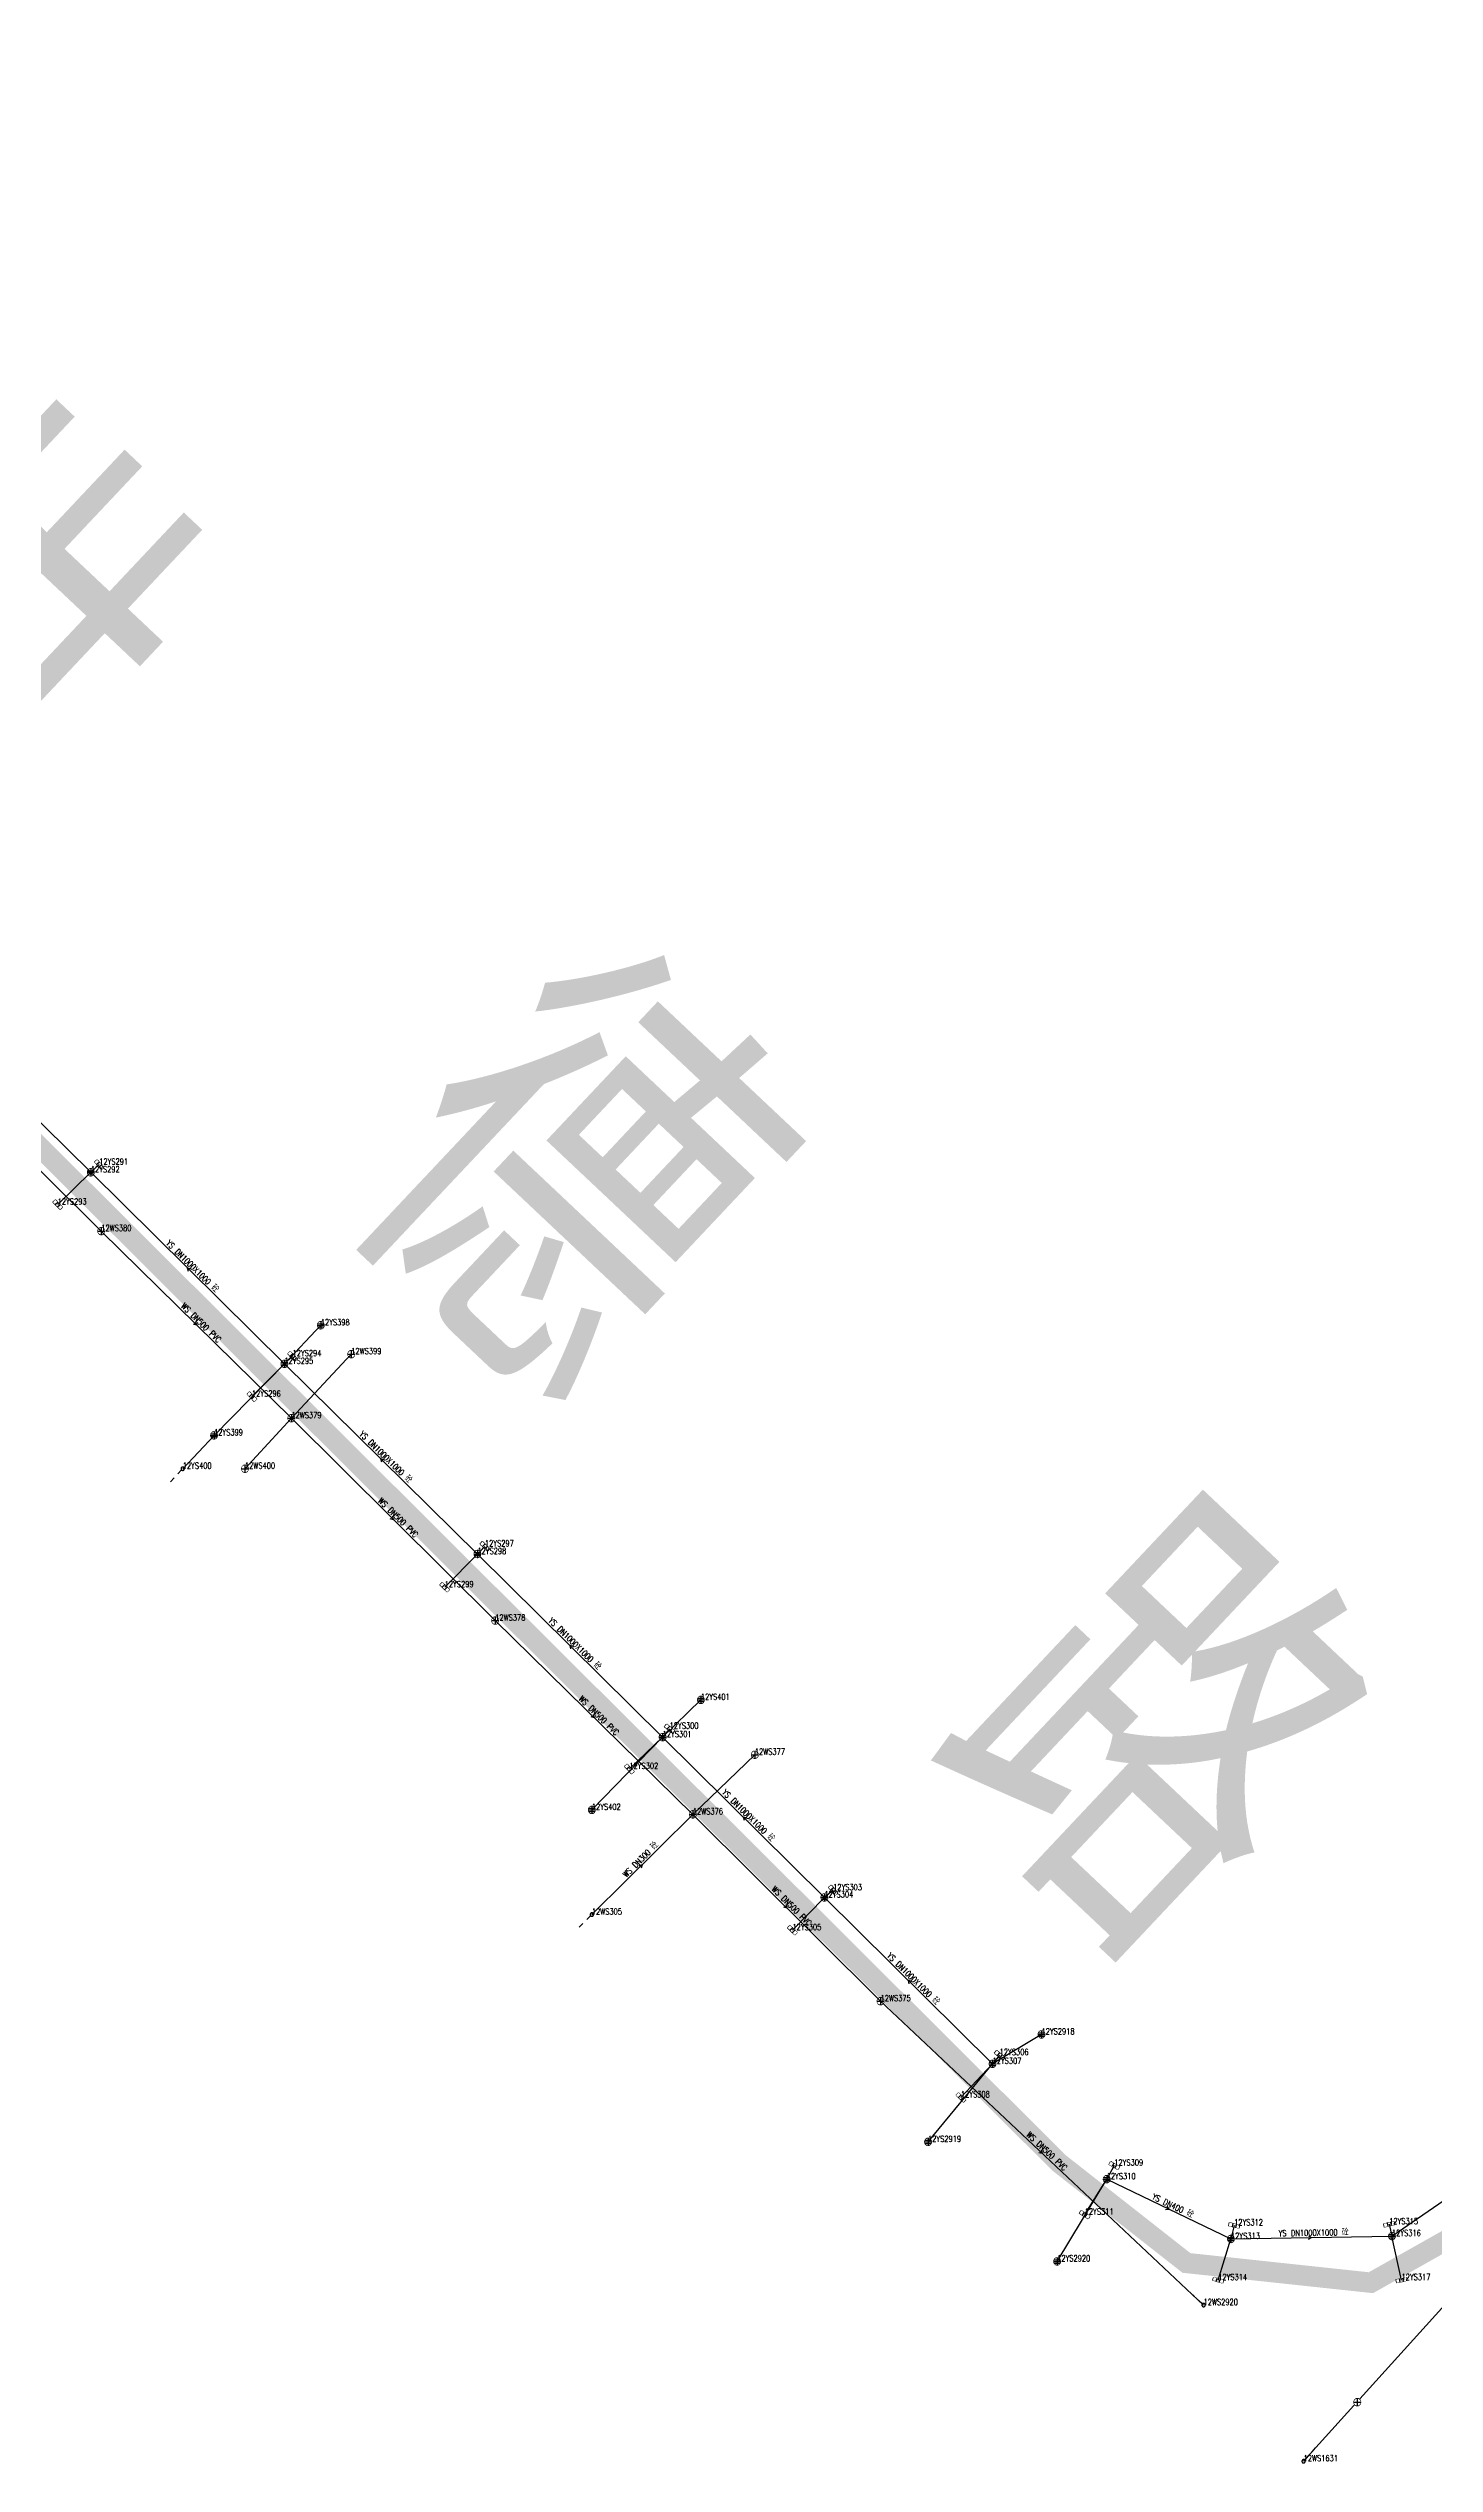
# Model space of a CAD drawing. Extents: x 78813 to 99477, y 2421021 to 2448125.
# Drawn here: x 84456.4 to 84660.8, y 2437746.1 to 2438102 of the extents above; entities that cross this region are included whole.
import ezdxf
from ezdxf.enums import TextEntityAlignment as Align

# ---------------------------------------------------------------- set-up
doc = ezdxf.new("R2010")
doc.units = 0
doc.set_wipeout_variables(frame=1)
doc.layers.get('0').update_dxf_attribs({"linetype": 'CONTINUOUS'})
for name, color, linetype in [('DX_WS', 16, 'CONTINUOUS'), ('DX_YS', 42, 'CONTINUOUS'), ('道路', 5, 'CONTINUOUS')]:
    doc.layers.add(name, color=color, linetype=linetype)
doc.layers.add('WSLINE', color=7, linetype='CONTINUOUS', true_color=0x7f0000)
doc.layers.add('YSLINE', color=7, linetype='CONTINUOUS', true_color=0xcc9900)
doc.layers.add('道路名称', color=7, linetype='CONTINUOUS', lineweight=0)
doc.styles.add('CcNameZT', font='txt.SHX', dxfattribs={"width": 0.8, "bigfont": 'HZTXT.SHX'})
doc.styles.get("Standard").update_dxf_attribs({"font": 'txt.shx', "bigfont": 'hztxt.shx'})
doc.styles.add('宋体0.7', font='', dxfattribs={"width": 0.7})
doc.styles.get('宋体0.7').set_extended_font_data('SimSun')

# ---------------------------------------------------------------- blocks, each defined once
blk = doc.blocks.new('GC546')
at = {"color": 0}
for p in [(0.866, 0.5), (0.866, -0.5)]:
    blk.add_line(p, (0, 0), dxfattribs=at)
blk = doc.blocks.new('PS污水井')
blk.add_lwpolyline([(1, 0), (1, 0.07), (0.99, 0.14), (0.98, 0.21), (0.96, 0.28), (0.94, 0.34), (0.91, 0.41), (0.88, 0.47), (0.85, 0.53), (0.81, 0.59), (0.77, 0.64), (0.72, 0.69), (0.67, 0.74), (0.62, 0.79), (0.56, 0.83), (0.5, 0.87), (0.44, 0.9), (0.37, 0.93), (0.31, 0.95), (0.24, 0.97), (0.17, 0.98), (0.1, 0.99), (0.03, 1), (-0.03, 1), (-0.1, 0.99), (-0.17, 0.98), (-0.24, 0.97), (-0.31, 0.95), (-0.37, 0.93), (-0.44, 0.9), (-0.5, 0.87), (-0.56, 0.83), (-0.62, 0.79), (-0.67, 0.74), (-0.72, 0.69), (-0.77, 0.64), (-0.81, 0.59), (-0.85, 0.53), (-0.88, 0.47), (-0.91, 0.41), (-0.94, 0.34), (-0.96, 0.28), (-0.98, 0.21), (-0.99, 0.14), (-1, 0.07), (-1, 0), (-1, -0.07), (-0.99, -0.14), (-0.98, -0.21), (-0.96, -0.28), (-0.94, -0.34), (-0.91, -0.41), (-0.88, -0.47), (-0.85, -0.53), (-0.81, -0.59), (-0.77, -0.64), (-0.72, -0.69), (-0.67, -0.74), (-0.62, -0.79), (-0.56, -0.83), (-0.5, -0.87), (-0.44, -0.9), (-0.37, -0.93), (-0.31, -0.95), (-0.24, -0.97), (-0.17, -0.98), (-0.1, -0.99), (-0.03, -1), (0.03, -1), (0.1, -0.99), (0.17, -0.98), (0.24, -0.97), (0.31, -0.95), (0.37, -0.93), (0.44, -0.9), (0.5, -0.87), (0.56, -0.83), (0.62, -0.79), (0.67, -0.74), (0.72, -0.69), (0.77, -0.64), (0.81, -0.59), (0.85, -0.53), (0.88, -0.47), (0.91, -0.41), (0.94, -0.34), (0.96, -0.28), (0.98, -0.21), (0.99, -0.14), (1, 0)], close=True)
blk.add_wipeout([(1, 0), (1, 0.07), (0.99, 0.14), (0.98, 0.21), (0.96, 0.28), (0.94, 0.34), (0.91, 0.41), (0.88, 0.47), (0.85, 0.53), (0.81, 0.59), (0.77, 0.64), (0.72, 0.69), (0.67, 0.74), (0.62, 0.79), (0.56, 0.83), (0.5, 0.87), (0.44, 0.9), (0.37, 0.93), (0.31, 0.95), (0.24, 0.97), (0.17, 0.98), (0.1, 0.99), (0.03, 1), (-0.03, 1), (-0.1, 0.99), (-0.17, 0.98), (-0.24, 0.97), (-0.31, 0.95), (-0.37, 0.93), (-0.44, 0.9), (-0.5, 0.87), (-0.56, 0.83), (-0.62, 0.79), (-0.67, 0.74), (-0.72, 0.69), (-0.77, 0.64), (-0.81, 0.59), (-0.85, 0.53), (-0.88, 0.47), (-0.91, 0.41), (-0.94, 0.34), (-0.96, 0.28), (-0.98, 0.21), (-0.99, 0.14), (-1, 0.07), (-1, 0), (-1, -0.07), (-0.99, -0.14), (-0.98, -0.21), (-0.96, -0.28), (-0.94, -0.34), (-0.91, -0.41), (-0.88, -0.47), (-0.85, -0.53), (-0.81, -0.59), (-0.77, -0.64), (-0.72, -0.69), (-0.67, -0.74), (-0.62, -0.79), (-0.56, -0.83), (-0.5, -0.87), (-0.44, -0.9), (-0.37, -0.93), (-0.31, -0.95), (-0.24, -0.97), (-0.17, -0.98), (-0.1, -0.99), (-0.03, -1), (0.03, -1), (0.1, -0.99), (0.17, -0.98), (0.24, -0.97), (0.31, -0.95), (0.37, -0.93), (0.44, -0.9), (0.5, -0.87), (0.56, -0.83), (0.62, -0.79), (0.67, -0.74), (0.72, -0.69), (0.77, -0.64), (0.81, -0.59), (0.85, -0.53), (0.88, -0.47), (0.91, -0.41), (0.94, -0.34), (0.96, -0.28), (0.98, -0.21), (0.99, -0.14)])
for p, q in [((-1, 0), (0, 0)), ((0, 1), (0, 0)), ((0, 0), (0, -1)), ((0, 0), (1, 0))]:
    blk.add_line(p, q)
blk = doc.blocks.new('PS非普查')
blk.add_lwpolyline([(3.7, 0), (5.3, 0)])
blk.add_wipeout([(0.5, 0), (0.5, 0.03), (0.5, 0.07), (0.49, 0.1), (0.48, 0.14), (0.47, 0.17), (0.46, 0.2), (0.44, 0.23), (0.42, 0.26), (0.4, 0.29), (0.38, 0.32), (0.36, 0.35), (0.33, 0.37), (0.31, 0.39), (0.28, 0.41), (0.25, 0.43), (0.22, 0.45), (0.19, 0.46), (0.15, 0.48), (0.12, 0.49), (0.09, 0.49), (0.05, 0.5), (0.02, 0.5), (-0.02, 0.5), (-0.05, 0.5), (-0.09, 0.49), (-0.12, 0.49), (-0.15, 0.48), (-0.19, 0.46), (-0.22, 0.45), (-0.25, 0.43), (-0.28, 0.41), (-0.31, 0.39), (-0.33, 0.37), (-0.36, 0.35), (-0.38, 0.32), (-0.4, 0.29), (-0.42, 0.26), (-0.44, 0.23), (-0.46, 0.2), (-0.47, 0.17), (-0.48, 0.14), (-0.49, 0.1), (-0.5, 0.07), (-0.5, 0.03), (-0.5, 0), (-0.5, -0.03), (-0.5, -0.07), (-0.49, -0.1), (-0.48, -0.14), (-0.47, -0.17), (-0.46, -0.2), (-0.44, -0.23), (-0.42, -0.26), (-0.4, -0.29), (-0.38, -0.32), (-0.36, -0.35), (-0.33, -0.37), (-0.31, -0.39), (-0.28, -0.41), (-0.25, -0.43), (-0.22, -0.45), (-0.19, -0.46), (-0.15, -0.48), (-0.12, -0.49), (-0.09, -0.49), (-0.05, -0.5), (-0.02, -0.5), (0.02, -0.5), (0.05, -0.5), (0.09, -0.49), (0.12, -0.49), (0.15, -0.48), (0.19, -0.46), (0.22, -0.45), (0.25, -0.43), (0.28, -0.41), (0.31, -0.39), (0.33, -0.37), (0.36, -0.35), (0.38, -0.32), (0.4, -0.29), (0.42, -0.26), (0.44, -0.23), (0.46, -0.2), (0.47, -0.17), (0.48, -0.14), (0.49, -0.1), (0.5, -0.07)])
blk.add_line((0.5, 0), (2.1, 0))
blk.add_lwpolyline([(0.5, 0), (0.5, 0.03), (0.5, 0.07), (0.49, 0.1), (0.48, 0.14), (0.47, 0.17), (0.46, 0.2), (0.44, 0.23), (0.42, 0.26), (0.4, 0.29), (0.38, 0.32), (0.36, 0.35), (0.33, 0.37), (0.31, 0.39), (0.28, 0.41), (0.25, 0.43), (0.22, 0.45), (0.19, 0.46), (0.15, 0.48), (0.12, 0.49), (0.09, 0.49), (0.05, 0.5), (0.02, 0.5), (-0.02, 0.5), (-0.05, 0.5), (-0.09, 0.49), (-0.12, 0.49), (-0.15, 0.48), (-0.19, 0.46), (-0.22, 0.45), (-0.25, 0.43), (-0.28, 0.41), (-0.31, 0.39), (-0.33, 0.37), (-0.36, 0.35), (-0.38, 0.32), (-0.4, 0.29), (-0.42, 0.26), (-0.44, 0.23), (-0.46, 0.2), (-0.47, 0.17), (-0.48, 0.14), (-0.49, 0.1), (-0.5, 0.07), (-0.5, 0.03), (-0.5, 0), (-0.5, -0.03), (-0.5, -0.07), (-0.49, -0.1), (-0.48, -0.14), (-0.47, -0.17), (-0.46, -0.2), (-0.44, -0.23), (-0.42, -0.26), (-0.4, -0.29), (-0.38, -0.32), (-0.36, -0.35), (-0.33, -0.37), (-0.31, -0.39), (-0.28, -0.41), (-0.25, -0.43), (-0.22, -0.45), (-0.19, -0.46), (-0.15, -0.48), (-0.12, -0.49), (-0.09, -0.49), (-0.05, -0.5), (-0.02, -0.5), (0.02, -0.5), (0.05, -0.5), (0.09, -0.49), (0.12, -0.49), (0.15, -0.48), (0.19, -0.46), (0.22, -0.45), (0.25, -0.43), (0.28, -0.41), (0.31, -0.39), (0.33, -0.37), (0.36, -0.35), (0.38, -0.32), (0.4, -0.29), (0.42, -0.26), (0.44, -0.23), (0.46, -0.2), (0.47, -0.17), (0.48, -0.14), (0.49, -0.1), (0.5, -0.07), (0.5, 0)], close=True)
blk = doc.blocks.new('PS雨水井')
blk.add_lwpolyline([(1, 0), (1, 0.07), (0.99, 0.14), (0.98, 0.21), (0.96, 0.28), (0.94, 0.34), (0.91, 0.41), (0.88, 0.47), (0.85, 0.53), (0.81, 0.59), (0.77, 0.64), (0.72, 0.69), (0.67, 0.74), (0.62, 0.79), (0.56, 0.83), (0.5, 0.87), (0.44, 0.9), (0.37, 0.93), (0.31, 0.95), (0.24, 0.97), (0.17, 0.98), (0.1, 0.99), (0.03, 1), (-0.03, 1), (-0.1, 0.99), (-0.17, 0.98), (-0.24, 0.97), (-0.31, 0.95), (-0.37, 0.93), (-0.44, 0.9), (-0.5, 0.87), (-0.56, 0.83), (-0.62, 0.79), (-0.67, 0.74), (-0.72, 0.69), (-0.77, 0.64), (-0.81, 0.59), (-0.85, 0.53), (-0.88, 0.47), (-0.91, 0.41), (-0.94, 0.34), (-0.96, 0.28), (-0.98, 0.21), (-0.99, 0.14), (-1, 0.07), (-1, 0), (-1, -0.07), (-0.99, -0.14), (-0.98, -0.21), (-0.96, -0.28), (-0.94, -0.34), (-0.91, -0.41), (-0.88, -0.47), (-0.85, -0.53), (-0.81, -0.59), (-0.77, -0.64), (-0.72, -0.69), (-0.67, -0.74), (-0.62, -0.79), (-0.56, -0.83), (-0.5, -0.87), (-0.44, -0.9), (-0.37, -0.93), (-0.31, -0.95), (-0.24, -0.97), (-0.17, -0.98), (-0.1, -0.99), (-0.03, -1), (0.03, -1), (0.1, -0.99), (0.17, -0.98), (0.24, -0.97), (0.31, -0.95), (0.37, -0.93), (0.44, -0.9), (0.5, -0.87), (0.56, -0.83), (0.62, -0.79), (0.67, -0.74), (0.72, -0.69), (0.77, -0.64), (0.81, -0.59), (0.85, -0.53), (0.88, -0.47), (0.91, -0.41), (0.94, -0.34), (0.96, -0.28), (0.98, -0.21), (0.99, -0.14), (1, 0)], close=True)
blk.add_wipeout([(1, 0), (1, 0.07), (0.99, 0.14), (0.98, 0.21), (0.96, 0.28), (0.94, 0.34), (0.91, 0.41), (0.88, 0.47), (0.85, 0.53), (0.81, 0.59), (0.77, 0.64), (0.72, 0.69), (0.67, 0.74), (0.62, 0.79), (0.56, 0.83), (0.5, 0.87), (0.44, 0.9), (0.37, 0.93), (0.31, 0.95), (0.24, 0.97), (0.17, 0.98), (0.1, 0.99), (0.03, 1), (-0.03, 1), (-0.1, 0.99), (-0.17, 0.98), (-0.24, 0.97), (-0.31, 0.95), (-0.37, 0.93), (-0.44, 0.9), (-0.5, 0.87), (-0.56, 0.83), (-0.62, 0.79), (-0.67, 0.74), (-0.72, 0.69), (-0.77, 0.64), (-0.81, 0.59), (-0.85, 0.53), (-0.88, 0.47), (-0.91, 0.41), (-0.94, 0.34), (-0.96, 0.28), (-0.98, 0.21), (-0.99, 0.14), (-1, 0.07), (-1, 0), (-1, -0.07), (-0.99, -0.14), (-0.98, -0.21), (-0.96, -0.28), (-0.94, -0.34), (-0.91, -0.41), (-0.88, -0.47), (-0.85, -0.53), (-0.81, -0.59), (-0.77, -0.64), (-0.72, -0.69), (-0.67, -0.74), (-0.62, -0.79), (-0.56, -0.83), (-0.5, -0.87), (-0.44, -0.9), (-0.37, -0.93), (-0.31, -0.95), (-0.24, -0.97), (-0.17, -0.98), (-0.1, -0.99), (-0.03, -1), (0.03, -1), (0.1, -0.99), (0.17, -0.98), (0.24, -0.97), (0.31, -0.95), (0.37, -0.93), (0.44, -0.9), (0.5, -0.87), (0.56, -0.83), (0.62, -0.79), (0.67, -0.74), (0.72, -0.69), (0.77, -0.64), (0.81, -0.59), (0.85, -0.53), (0.88, -0.47), (0.91, -0.41), (0.94, -0.34), (0.96, -0.28), (0.98, -0.21), (0.99, -0.14)])
for p, q in [((-1, 0), (0, 0)), ((-0.88, 0.48), (0, 0.47)), ((0, 1), (0, 0)), ((0, 0.47), (0.88, 0.47)), ((0, 0), (0, -1)), ((0, 0), (1, 0)), ((-0.88, -0.48), (0, -0.48)), ((0, -0.48), (0.88, -0.48))]:
    blk.add_line(p, q)
blk = doc.blocks.new('PS雨篦')
blk.add_lwpolyline([(-1.5, 0.5), (0, 0.5), (1.5, 0.5), (1.5, -0.5), (0, -0.5), (-1.5, -0.5)], close=True)
blk.add_wipeout([(-1.5, 0.5), (0, 0.5), (1.5, 0.5), (1.5, -0.5), (0, -0.5), (-1.5, -0.5)])
for p, q in [((-0.51, -0.5), (-0.51, 0.5)), ((0.49, -0.5), (0.49, 0.5))]:
    blk.add_line(p, q)

msp = doc.modelspace()

# ---------------------------------------------------------------- block references
at = {"layer": 'DX_WS', "xscale": 0.5, "yscale": 0.5, "zscale": 0.5}
for p in [(84464.19, 2437927.76, -1.17), (84501.04, 2437909.62, -0.21), (84492.21, 2437900.19, -0.75), (84485.37, 2437892.75, -0.56), (84522.26, 2437870.37, -0.87), (84560.53, 2437850.61, -0.51), (84551.39, 2437841.82, -0.82), (84579.07, 2437814.29, -0.76)]:
    msp.add_blockref('PS污水井', p, dxfattribs=at)
at = {"layer": 'DX_WS', "yscale": 0.5, "zscale": 0.5}
for name, p, xscale, rotation in [('GC546', (84478.2, 2437913.97, -0.97), 0.4999999999357873, 135.459758359247), ('GC546', (84507.23, 2437885.28, -0.81), 0.5000000000441339, 135.2191343501036), ('GC546', (84536.82, 2437856.09, -0.86), 0.5000000000457857, 135.5820562996997), ('GC546', (84543.95, 2437834.43, -0.63), 0.4999999998462911, 224.7662828639195), ('GC546', (84565.23, 2437828.05, -0.74), 0.500000000134007, 135.154614680287), ('PS非普查', (84536.5, 2437827.05, -0.56), 0.4999999998462911, 224.7662828639195), ('GC546', (84602.88, 2437791.9, -0.79), 0.499999999989838, 136.7666144555352), ('PS非普查', (84626.68, 2437769.52, -0.82), 0.499999999989838, 136.7666144555352), ('PS非普查', (84641.43, 2437746.5, -0.83), 0.500000000164696, 47.9544367788551)]:
    msp.add_blockref(name, p, dxfattribs=dict(at, xscale=xscale, rotation=rotation))
at = {"layer": 'DX_YS', "xscale": 0.5, "yscale": 0.5, "zscale": 0.5}
for p in [(84462.64, 2437936.42, 0.45), (84496.54, 2437913.88, 1.3), (84491.18, 2437908.2, 0.58), (84480.81, 2437897.66, 0.62), (84519.63, 2437880.18, 0.67), (84552.58, 2437858.69, 0.9), (84546.94, 2437853.2, 0.75), (84536.5, 2437842.48, 0.91), (84570.78, 2437829.58, 0.95), (84602.79, 2437809.39, 1.27), (84595.57, 2437805.06, 1.09), (84586.06, 2437793.56, 1.3), (84612.4, 2437788.06, 1.42), (84630.72, 2437779.26, 1.34), (84654.45, 2437779.68, 1.16), (84605.1, 2437775.95, 2.03)]:
    msp.add_blockref('PS雨水井', p, dxfattribs=at)
at = {"layer": 'DX_YS', "yscale": 0.5, "zscale": 0.5}
for name, p, xscale, rotation in [('PS雨篦', (84457.76, 2437931.67, 2.27), 0.499999999890548, 314.26212258345), ('GC546', (84476.91, 2437922.31, 0.52), 0.4999999999732903, 315.3199833250941), ('PS雨篦', (84486.39, 2437903.37, 2.25), 0.4999999999134735, 315.2859998606236), ('PS非普查', (84476.19, 2437892.75, 0.82), 0.5000000000238165, 226.7426198442034), ('GC546', (84505.4, 2437894.19, 0.63), 0.5000000000073748, 315.4443488959988), ('PS雨篦', (84514.81, 2437875.29, 2.29), 0.4999999999122053, 315.3896005824051), ('GC546', (84533.29, 2437866.69, 0.72), 0.4999999998601792, 315.3440829803722), ('PS雨篦', (84542.03, 2437848.52, 2.1), 0.5000000000618808, 313.6310928816323), ('GC546', (84558.86, 2437841.39, 0.86), 0.5000000000777334, 315.275249406364), ('PS雨篦', (84566.07, 2437824.76, 1.82), 0.5000000000020266, 315.7092484923958), ('GC546', (84583.17, 2437817.32, 1.02), 0.4999999999507906, 315.2997926603828), ('PS雨篦', (84590.91, 2437800.11, 1.82), 0.5000000000598258, 316.7776154485491), ('PS雨篦', (84609.16, 2437782.84, 1.97), 0.4999999999915428, 328.1971268963238), ('GC546', (84621.56, 2437783.66, 1.39), 0.5000000000927811, 154.3404862551922), ('GC546', (84642.58, 2437779.47, 1.26), 0.4999999999990998, 181.0042391691738), ('PS雨篦', (84655.86, 2437773.2, 1.8), 0.4999999999656659, 12.25339887237531)]:
    msp.add_blockref(name, p, dxfattribs=dict(at, xscale=xscale, rotation=rotation))

# ---------------------------------------------------------------- texts
at = {"layer": 'DX_WS', "style": 'CcNameZT', "width": 0.8}
for s, rotation, p in [(' WS DN500 PVC', 315.4598, (84478.37, 2437914.15, -1.17)), (' WS DN500 PVC', 315.2191, (84507.41, 2437885.45, -0.75)), (' WS DN500 PVC', 315.5821, (84537, 2437856.27, -0.87)), (' WS DN300 砼', 44.7663, (84543.77, 2437834.61, -0.56)), (' WS DN500 PVC', 316.7666, (84603.05, 2437792.09, -0.76))]:
    msp.add_text(s, height=0.9, rotation=rotation, dxfattribs=at).set_placement(p, align=Align.CENTER)
at = {"layer": 'DX_YS', "style": 'CcNameZT', "width": 0.8}
for s, rotation, p in [(' YS DN1000X1000 砼', 315.32, (84477.08, 2437922.49, 0.59)), (' YS DN1000X1000 砼', 315.4443, (84505.58, 2437894.37, 0.68)), (' YS DN1000X1000 砼', 315.3441, (84533.46, 2437866.87, 0.77)), (' YS DN1000X1000 砼', 315.2752, (84559.04, 2437841.57, 0.97)), (' YS DN400 砼', 334.3405, (84621.67, 2437783.89, 1.42)), (' YS DN1000X1000 砼', 1.0042, (84642.58, 2437779.72, 1.34))]:
    msp.add_text(s, height=0.9, rotation=rotation, dxfattribs=at).set_placement(p, align=Align.CENTER)

# ---------------------------------------------------------------- next in the draw order: linework, layer by layer
at = {"layer": 'WSLINE'}
for p, q in [((84485.37, 2437892.75, -0.56), (84492.21, 2437900.19, -0.66)), ((84560.53, 2437850.61, -0.51), (84551.39, 2437841.82, -0.79)), ((84536.5, 2437827.05, -0.56), (84551.39, 2437841.82, -0.71))]:
    msp.add_line(p, q, dxfattribs=at)
at = {"layer": 'YSLINE'}
msp.add_line((84476.19, 2437892.75, 0.82), (84480.81, 2437897.66, 0.64), dxfattribs=at)

# ---------------------------------------------------------------- next in the draw order: block references
at = {"layer": 'DX_YS', "yscale": 0.5, "zscale": 0.5}
for p, xscale, rotation in [((84463.89, 2437937.55, 2.2), 0.5000000001073707, 132.0427879376338), ((84492.38, 2437909.32, 2.24), 0.5000000000751081, 133.0098277416732), ((84520.74, 2437881.3, 2.07), 0.5000000001472008, 135.3329623211211), ((84547.97, 2437854.44, 2.08), 0.4999999999553649, 140.1580304227885), ((84572.07, 2437830.64, 1.71), 0.4999999999204912, 129.4349011820719), ((84596.62, 2437806.35, 1.73), 0.4999999998649958, 140.9061411335069), ((84613.52, 2437790.07, 1.98), 0.500000000072072, 150.9453958894234), ((84631.18, 2437781.25, 1.87), 0.4999999999781725, 166.9233609076849), ((84654.04, 2437781.42, 1.84), 0.4999999999591687, 193.3999085259217), ((84628.84, 2437773.19, 1.91), 0.5000000000464012, 342.832387155044)]:
    msp.add_blockref('PS雨篦', p, dxfattribs=dict(at, xscale=xscale, rotation=rotation))

# ---------------------------------------------------------------- next in the draw order: texts
at = {"layer": 'DX_WS', "width": 0.8}
for s, p in [('12WS380', (84464.19, 2437927.76, -1.17)), ('12WS399', (84501.04, 2437909.62, -0.21)), ('12WS379', (84492.21, 2437900.19, -0.75)), ('12WS400', (84485.37, 2437892.75, -0.56)), ('12WS378', (84522.26, 2437870.37, -0.87)), ('12WS377', (84560.53, 2437850.61, -0.51)), ('12WS376', (84551.39, 2437841.82, -0.82)), ('12WS305', (84536.5, 2437827.05, -0.56)), ('12WS375', (84579.07, 2437814.29, -0.76)), ('12WS2920', (84626.68, 2437769.52, -0.82)), ('12WS1631', (84641.43, 2437746.5, -0.83))]:
    msp.add_text(s, height=0.9, dxfattribs=at).set_placement(p)
at = {"layer": 'DX_WS', "style": 'CcNameZT', "width": 0.8}
msp.add_text(' WS DN500 PVC', height=0.9, rotation=315.1546, dxfattribs=at).set_placement((84565.41, 2437828.23, -0.82), align=Align.CENTER)
at = {"layer": 'DX_YS', "width": 0.8}
for s, p in [('12YS293', (84457.76, 2437931.67, 2.27)), ('12YS398', (84496.54, 2437913.88, 1.3)), ('12YS296', (84486.39, 2437903.37, 2.25)), ('12YS399', (84480.81, 2437897.66, 0.62)), ('12YS400', (84476.19, 2437892.75, 0.82)), ('12YS299', (84514.81, 2437875.29, 2.29)), ('12YS401', (84552.58, 2437858.69, 0.9)), ('12YS302', (84542.03, 2437848.52, 2.1)), ('12YS402', (84536.5, 2437842.48, 0.91)), ('12YS305', (84566.07, 2437824.76, 1.82)), ('12YS2918', (84602.79, 2437809.39, 1.27)), ('12YS308', (84590.91, 2437800.11, 1.82)), ('12YS2919', (84586.06, 2437793.56, 1.3)), ('12YS311', (84609.16, 2437782.84, 1.97)), ('12YS2920', (84605.1, 2437775.95, 2.03)), ('12YS317', (84655.86, 2437773.2, 1.8))]:
    msp.add_text(s, height=0.9, dxfattribs=at).set_placement(p)
at = {"layer": 'DX_YS', "style": 'CcNameZT', "width": 0.8}
msp.add_text(' YS DN1000X1000 砼', height=0.9, rotation=315.2998, dxfattribs=at).set_placement((84583.35, 2437817.5, 1.09), align=Align.CENTER)

# ---------------------------------------------------------------- next in the draw order: linework, layer by layer
at = {"layer": 'WSLINE'}
for p, q in [((84436.22, 2437955.47, -0.75), (84464.19, 2437927.76, -1.18)), ((84464.19, 2437927.76, -1.17), (84492.21, 2437900.19, -0.76)), ((84501.04, 2437909.62, -0.21), (84492.21, 2437900.19, -0.71)), ((84492.21, 2437900.19, -0.75), (84522.26, 2437870.37, -0.87)), ((84522.26, 2437870.37, -0.87), (84551.39, 2437841.82, -0.85)), ((84551.39, 2437841.82, -0.82), (84579.07, 2437814.29, -0.66)), ((84579.07, 2437814.29, -0.76), (84626.68, 2437769.52, -0.82)), ((84687.87, 2437797.99, -1), (84641.43, 2437746.5, -0.83))]:
    msp.add_line(p, q, dxfattribs=at)
at = {"layer": 'YSLINE'}
for p, q in [((84434.07, 2437964.6, 0.31), (84462.64, 2437936.42, 0.47)), ((84457.76, 2437931.67, 2.27), (84462.64, 2437936.42, 2.32)), ((84463.89, 2437937.55, 2.2), (84462.64, 2437936.42, 2.13)), ((84462.64, 2437936.42, 0.45), (84491.18, 2437908.2, 0.59)), ((84496.54, 2437913.88, 1.3), (84491.18, 2437908.2, 0.96)), ((84480.81, 2437897.66, 0.62), (84491.18, 2437908.2, 0.61)), ((84486.39, 2437903.37, 2.25), (84491.18, 2437908.2, 2.17)), ((84492.38, 2437909.32, 2.24), (84491.18, 2437908.2, 2.31)), ((84491.18, 2437908.2, 0.58), (84519.63, 2437880.18, 0.68)), ((84520.74, 2437881.3, 2.07), (84519.63, 2437880.18, 2.04)), ((84514.81, 2437875.29, 2.29), (84519.63, 2437880.18, 2.04)), ((84519.63, 2437880.18, 0.67), (84546.94, 2437853.2, 0.77)), ((84552.58, 2437858.69, 0.9), (84546.94, 2437853.2, 0.76)), ((84536.5, 2437842.48, 0.91), (84546.94, 2437853.2, 0.8)), ((84542.03, 2437848.52, 2.1), (84546.94, 2437853.2, 1.98)), ((84547.97, 2437854.44, 2.08), (84546.94, 2437853.2, 1.89)), ((84546.94, 2437853.2, 0.75), (84570.78, 2437829.58, 0.97)), ((84566.07, 2437824.76, 1.82), (84570.78, 2437829.58, 1.58)), ((84572.07, 2437830.64, 1.71), (84570.78, 2437829.58, 1.56)), ((84570.78, 2437829.58, 0.95), (84595.57, 2437805.06, 1.09)), ((84602.79, 2437809.39, 1.27), (84595.57, 2437805.06, 1.09)), ((84596.62, 2437806.35, 1.73), (84595.57, 2437805.06, 1.6)), ((84586.06, 2437793.56, 1.3), (84595.57, 2437805.06, 1.09)), ((84590.91, 2437800.11, 1.82), (84595.57, 2437805.06, 1.55)), ((84654.45, 2437779.68, 1.16), (84680.77, 2437797.83, 0.65)), ((84613.52, 2437790.07, 1.98), (84612.4, 2437788.06, 1.86)), ((84605.1, 2437775.95, 2.03), (84612.4, 2437788.06, 1.43)), ((84609.16, 2437782.84, 1.97), (84612.4, 2437788.06, 1.81)), ((84612.4, 2437788.06, 1.42), (84630.72, 2437779.26, 1.35)), ((84654.04, 2437781.42, 1.84), (84654.45, 2437779.68, 1.74)), ((84628.84, 2437773.19, 1.91), (84630.72, 2437779.26, 1.81)), ((84631.18, 2437781.25, 1.87), (84630.72, 2437779.26, 1.83)), ((84630.72, 2437779.26, 1.34), (84654.45, 2437779.68, 1.19)), ((84655.86, 2437773.2, 1.8), (84654.45, 2437779.68, 1.71))]:
    msp.add_line(p, q, dxfattribs=at)
at = {"layer": '道路', "const_width": 3, "flags": 128}
msp.add_lwpolyline([(84713.81, 2438373.96), (84744.69, 2438376.62), (84767.32, 2438370.5), (84985.38, 2438159.37), (84678.76, 2437788.26), (84651.35, 2437772.81), (84624.16, 2437775.72), (84605.37, 2437790.47), (84336.34, 2438058.48)], dxfattribs=at)

# ---------------------------------------------------------------- next in the draw order: texts
at = {"layer": 'DX_YS', "width": 0.8}
for s, p in [('12YS291', (84463.89, 2437937.55, 2.2)), ('12YS292', (84462.64, 2437936.42, 0.45)), ('12YS294', (84492.38, 2437909.32, 2.24)), ('12YS295', (84491.18, 2437908.2, 0.58)), ('12YS298', (84519.63, 2437880.18, 0.67)), ('12YS297', (84520.74, 2437881.3, 2.07)), ('12YS301', (84546.94, 2437853.2, 0.75)), ('12YS300', (84547.97, 2437854.44, 2.08)), ('12YS303', (84572.07, 2437830.64, 1.71)), ('12YS304', (84570.78, 2437829.58, 0.95)), ('12YS306', (84596.62, 2437806.35, 1.73)), ('12YS307', (84595.57, 2437805.06, 1.09)), ('12YS310', (84612.4, 2437788.06, 1.42)), ('12YS309', (84613.52, 2437790.07, 1.98)), ('12YS312', (84631.18, 2437781.25, 1.87)), ('12YS315', (84654.04, 2437781.42, 1.84)), ('12YS313', (84630.72, 2437779.26, 1.34)), ('12YS316', (84654.45, 2437779.68, 1.16)), ('12YS314', (84628.84, 2437773.19, 1.91))]:
    msp.add_text(s, height=0.9, dxfattribs=at).set_placement(p)
at = {"layer": '道路名称', "style": '宋体0.7', "width": 0.7}
msp.add_text('世   德   路', height=50, rotation=316.7056, dxfattribs=at).set_placement((84412.69, 2438016.41))

# ---------------------------------------------------------------- next in the draw order: block references
at = {"layer": 'DX_WS', "xscale": 0.5, "yscale": 0.5, "zscale": 0.5}
msp.add_blockref('PS污水井', (84649.34, 2437755.21, -1.86), dxfattribs=at)

doc.saveas('drawing.dxf')
